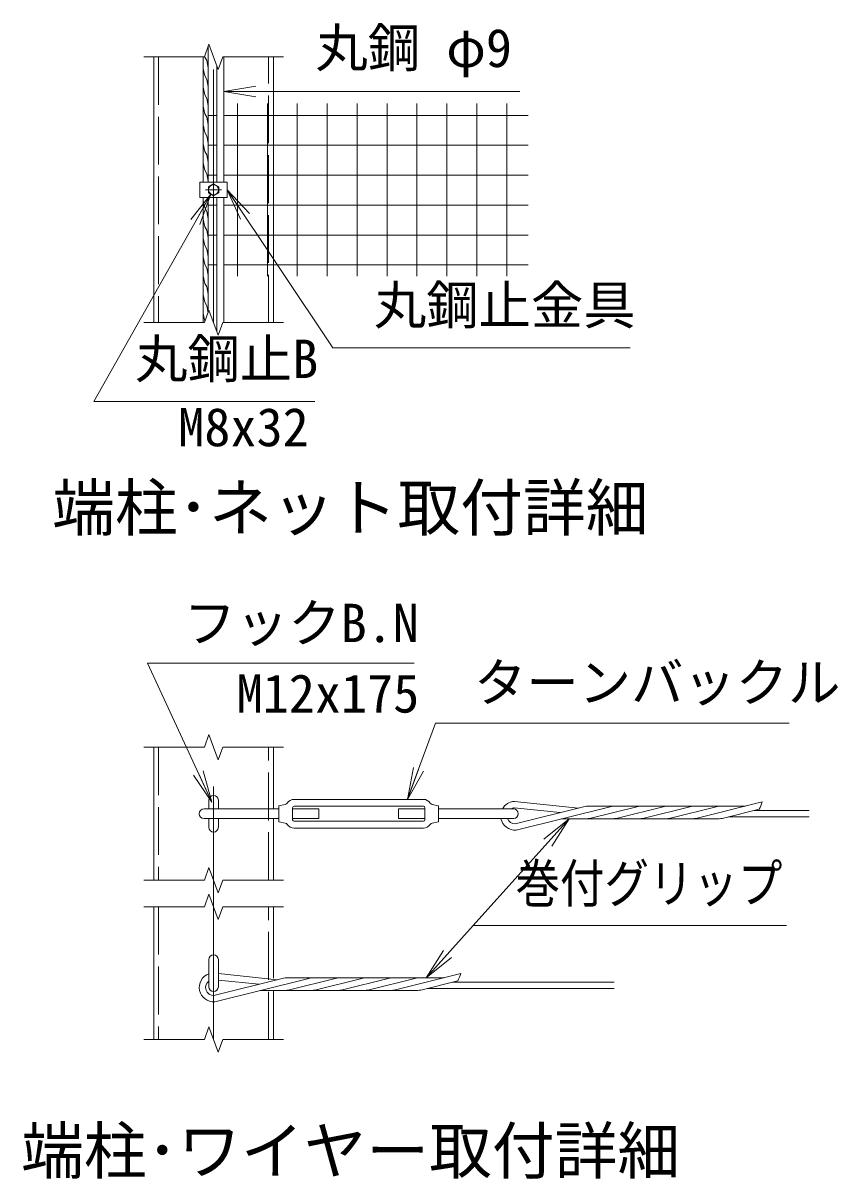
# Model space of a CAD drawing. Units: millimetres at full size; details may follow other scales. Extents: x -16800 to 16800, y -11880 to 11880.
# Drawn here: x 5766 to 9852, y 1031 to 6829 of the extents above; entities that cross this region are included whole.
import ezdxf
from ezdxf.enums import TextEntityAlignment as Align

# ---------------------------------------------------------------- set-up
doc = ezdxf.new("R2010")
doc.units = ezdxf.units.MM
doc.header["$LTSCALE"] = 40
doc.linetypes.add('DASHED', pattern=[7.5, 6, -1.5])
doc.linetypes.add('USER1', pattern=[50.8, 31.75, -6.35, 6.35, -6.35])
for name, color, linetype, lineweight in [('0-0_D-STR1', 1, 'Continuous', 18), ('0-1_D-BMK', 2, 'USER1', 13), ('0-2_D-STR3', 3, 'Continuous', 13), ('0-6_D-STR-DIM', 7, 'Continuous', 13), ('0-7_0', 7, 'Continuous', 18), ('0-9_D-STR-TXT', 7, 'Continuous', 13), ('0-A_D-STR2', 7, 'Continuous', 13), ('0-B_D-TTL-TXT', 7, 'Continuous', 13)]:
    doc.layers.add(name, color=color, linetype=linetype, lineweight=lineweight)
doc.styles.add('ＭＳ ゴシック', font='')
doc.styles.get('ＭＳ ゴシック').set_extended_font_data('MS Gothic')

# ---------------------------------------------------------------- blocks, each defined once
blk = doc.blocks.new('_Open')
at = {"layer": '0-7_0'}
blk.add_line((-40, 6.67), (0, 0), dxfattribs=at)
blk.add_lwpolyline([(-40, -6.67), (0, 0), (-40, 0)], dxfattribs=at)

msp = doc.modelspace()

# ---------------------------------------------------------------- linework, layer by layer
at = {"layer": '0-0_D-STR1'}
for p, q in [((6421.38, 6659.41), (6421.38, 5326.08)), ((7021.38, 5326.08), (7021.38, 6659.41)), ((6421.38, 3195.93), (6421.38, 2529.26)), ((7021.38, 2886.59), (7021.38, 3195.93)), ((7021.38, 2529.26), (7021.38, 2838.59)), ((6421.38, 2395.93), (6421.38, 1729.26)), ((7021.38, 2036.85), (7021.38, 2395.93)), ((7021.38, 1729.26), (7021.38, 1975.94))]:
    msp.add_line(p, q, dxfattribs=at)
at = {"layer": '0-0_D-STR1', "linetype": 'DASHED'}
for p, q in [((6445.38, 6659.41), (6445.38, 5326.08)), ((6997.38, 5326.08), (6997.38, 6659.41)), ((6445.38, 3195.93), (6445.38, 2529.26)), ((6997.38, 2529.26), (6997.38, 3195.93)), ((6445.38, 2395.93), (6445.38, 1729.26)), ((6997.38, 1729.26), (6997.38, 2395.93))]:
    msp.add_line(p, q, dxfattribs=at)
at = {"layer": '0-1_D-BMK'}
for p, q in [((6721.38, 5326.08), (6721.38, 6659.41)), ((6681.38, 5992.74), (6761.38, 5992.74)), ((6721.38, 1729.26), (6721.38, 3195.93))]:
    msp.add_line(p, q, dxfattribs=at)
at = {"layer": '0-2_D-STR3'}
for p, q in [((6693.38, 6030.74), (6693.38, 6709.34)), ((6669.38, 6030.74), (6669.38, 6659.41)), ((6737.38, 6030.74), (6737.38, 6615.45)), ((6773.38, 6030.74), (6773.38, 6659.41)), ((6652.58, 6030.74), (6790.18, 6030.74)), ((6652.58, 6030.74), (6652.58, 5954.74)), ((6790.18, 6030.74), (6790.18, 5954.74)), ((6695.38, 6007.75), (6721.38, 6022.77)), ((6695.38, 5977.73), (6695.38, 6007.75)), ((6721.38, 5962.72), (6695.38, 5977.73)), ((6721.38, 6022.77), (6747.38, 6007.75)), ((6747.38, 5977.73), (6721.38, 5962.72)), ((6747.38, 6007.75), (6747.38, 5977.73)), ((6652.58, 5954.74), (6790.18, 5954.74)), ((6669.38, 5326.08), (6669.38, 5954.74)), ((6693.38, 5376.01), (6693.38, 5954.74)), ((6737.38, 5282.12), (6737.38, 5954.74)), ((6773.38, 5326.08), (6773.38, 5954.74)), ((6697.38, 2930.59), (6697.38, 2886.59)), ((6745.38, 2930.59), (6745.38, 2886.59)), ((7049.37, 2902.59), (7080.57, 2909.28)), ((7049.37, 2822.59), (7049.37, 2902.59)), ((7125.37, 2934.59), (7773.37, 2934.59)), ((7125.37, 2900.59), (7773.37, 2900.59)), ((8229.68, 2924.1), (8550.99, 2890.75)), ((9389.05, 2900.75), (8605.96, 2900.75)), ((9145.81, 2840.44), (9473.08, 2921.59)), ((6673.38, 2886.59), (7049.37, 2886.59)), ((7117.37, 2832.59), (7117.37, 2892.59)), ((7117.37, 2886.59), (7249.37, 2886.59)), ((7649.37, 2838.59), (7649.37, 2886.59)), ((7649.37, 2886.59), (7781.37, 2886.59)), ((7781.37, 2832.59), (7781.37, 2892.59)), ((7849.37, 2886.59), (8225.37, 2886.59)), ((8228.83, 2892.02), (8459.52, 2868.07)), ((8234.42, 2812.26), (8577.07, 2897.22)), ((8239.38, 2780.52), (8710.03, 2897.22)), ((8613.97, 2840.44), (8842.99, 2897.22)), ((8746.93, 2840.44), (8975.95, 2897.22)), ((8879.89, 2840.44), (9108.91, 2897.22)), ((9012.85, 2840.44), (9241.87, 2897.22)), ((9278.77, 2840.44), (9457.49, 2884.75)), ((9303.61, 2846.59), (9708.05, 2846.59)), ((9432.66, 2878.59), (9708.05, 2878.59)), ((6673.38, 2838.59), (7049.37, 2838.59)), ((6697.38, 2838.59), (6697.38, 2794.59)), ((6745.38, 2838.59), (6745.38, 2794.59)), ((7049.37, 2822.59), (7080.57, 2815.91)), ((7125.37, 2824.59), (7773.37, 2824.59)), ((7125.37, 2790.59), (7773.37, 2790.59)), ((7649.37, 2838.59), (7781.37, 2838.59)), ((7849.37, 2822.59), (7818.17, 2815.91)), ((7849.37, 2838.59), (8225.37, 2838.59)), ((9253.64, 2836.91), (8466.79, 2836.91)), ((6697.38, 2130.59), (6697.38, 1994.59)), ((6745.38, 2130.59), (6745.38, 1994.59)), ((6722.91, 1951.29), (7065.57, 2036.26)), ((6727.88, 1919.55), (7198.53, 2036.26)), ((6745.38, 2060.31), (7039.48, 2029.79)), ((7877.54, 2039.78), (7094.45, 2039.78)), ((7102.46, 1979.47), (7331.49, 2036.26)), ((7235.42, 1979.47), (7464.45, 2036.26)), ((7368.38, 1979.47), (7597.41, 2036.26)), ((7501.34, 1979.47), (7730.37, 2036.26)), ((7634.3, 1979.47), (7961.57, 2060.62)), ((6745.38, 2028.14), (6948.01, 2007.11)), ((7742.13, 1975.94), (6955.28, 1975.94)), ((7767.26, 1979.47), (7945.98, 2023.79)), ((7792.1, 1985.62), (8729.88, 1985.62)), ((7921.15, 2017.62), (8729.88, 2017.62))]:
    msp.add_line(p, q, dxfattribs=at)
for points in [[(6676.21, 6662.16), (6677.01, 6658.17), (6687.09, 6640.51), (6693.38, 6604.07)], [(6669.38, 6601.55), (6677.01, 6563.6), (6687.09, 6545.94), (6693.38, 6509.5)], [(6669.38, 6506.97), (6677.01, 6469.03), (6687.09, 6451.36), (6693.38, 6414.93)], [(6669.38, 6412.4), (6677.01, 6374.46), (6687.09, 6356.79), (6693.38, 6320.36)], [(6669.38, 6317.83), (6677.01, 6279.88), (6687.09, 6262.22), (6693.38, 6225.79)], [(6669.38, 6223.26), (6677.01, 6185.31), (6687.09, 6167.65), (6693.38, 6131.21)], [(6669.38, 6128.69), (6677.01, 6090.74), (6687.09, 6073.08), (6693.38, 6036.64)], [(6669.38, 5939.54), (6677.01, 5901.6), (6687.09, 5883.93), (6693.38, 5847.5)], [(6669.38, 5844.97), (6677.01, 5807.03), (6687.09, 5789.36), (6693.38, 5752.93)], [(6669.38, 5750.4), (6677.01, 5712.45), (6687.09, 5694.79), (6693.38, 5658.36)], [(6669.38, 5655.83), (6677.01, 5617.88), (6687.09, 5600.22), (6693.38, 5563.78)], [(6669.38, 5561.26), (6677.01, 5523.31), (6687.09, 5505.65), (6693.38, 5469.21)], [(6669.38, 5466.69), (6677.01, 5428.74), (6687.09, 5411.08), (6693.38, 5374.64)], [(6669.38, 5372.11), (6677.01, 5334.17), (6677.71, 5332.94)], [(7849.37, 2822.59), (7849.37, 2902.59), (7818.17, 2909.28)], [(7117.37, 2838.59), (7249.37, 2838.59), (7249.37, 2886.59)]]:
    msp.add_lwpolyline(points, dxfattribs=at)
msp.add_circle((6721.38, 5992.74), 25, dxfattribs=at)
for centre, radius, start, end in [((6721.38, 2930.59), 24, 0, 180), ((7077.22, 2924.93), 16, 282.09925, 326.11888), ((7125.37, 2892.59), 42, 90, 146.11888), ((7125.37, 2892.59), 8, 90, 180), ((7773.37, 2892.59), 42, 33.88112, 90), ((7773.37, 2892.59), 8, 0, 90), ((7821.52, 2924.93), 16, 213.88112, 257.90075), ((8232.89, 2852.23), 72, 92.82496, 151.48944), ((8605.96, 2780.75), 120, 90, 103.92636), ((8738.92, 2780.75), 120, 90, 103.92636), ((8871.87, 2780.75), 120, 90, 103.92636), ((9004.83, 2780.75), 120, 90, 103.92636), ((9137.79, 2780.75), 120, 90, 103.92636), ((9270.75, 2780.75), 120, 90, 103.92636), ((9204.02, 3013.78), 284.43, 333.02173, 341.08588), ((6673.38, 2862.59), 24, 90, 270), ((8232.89, 2852.23), 40, 95.82544, 120.77566), ((8225.37, 2862.59), 24, 270, 90), ((6721.38, 2794.59), 24, 180, 0), ((7077.22, 2800.26), 16, 33.88112, 77.90075), ((7125.37, 2832.59), 42, 213.88112, 270), ((7125.37, 2832.59), 8, 180, 270), ((7773.37, 2832.59), 8, 270, 0), ((7773.37, 2832.59), 42, 270, 326.11888), ((7821.52, 2800.26), 16, 102.09925, 146.11888), ((8232.89, 2852.23), 72, 191.63319, 275.17572), ((8232.89, 2852.23), 40, 199.92759, 272.18972), ((8585.09, 2956.91), 120, 270, 283.92645), ((8718.05, 2956.91), 120, 270, 283.92645), ((8851.01, 2956.91), 120, 270, 283.92645), ((8983.97, 2956.91), 120, 270, 283.92645), ((9116.93, 2956.91), 120, 270, 283.92645), ((9249.89, 2956.91), 120, 270, 283.92645), ((6721.38, 2130.59), 24, 0, 180), ((6721.38, 1991.26), 72, 109.47138, 275.17572), ((7094.45, 1919.78), 120, 90, 103.92636), ((7227.41, 1919.78), 120, 90, 103.92636), ((7360.37, 1919.78), 120, 90, 103.92636), ((7493.33, 1919.78), 120, 90, 103.92636), ((7626.29, 1919.78), 120, 90, 103.92636), ((7759.25, 1919.78), 120, 90, 103.92636), ((7692.51, 2152.81), 284.43, 333.02173, 341.08588), ((6721.38, 1991.26), 40, 126.87024, 272.18972), ((6721.38, 1994.59), 24, 180, 0), ((7073.58, 2095.94), 120, 270, 283.92645), ((7206.54, 2095.94), 120, 270, 283.92645), ((7339.5, 2095.94), 120, 270, 283.92645), ((7472.46, 2095.94), 120, 270, 283.92645), ((7605.42, 2095.94), 120, 270, 283.92645), ((7738.38, 2095.94), 120, 270, 283.92645)]:
    msp.add_arc(centre, radius, start, end, dxfattribs=at)
at = {"layer": '0-6_D-STR-DIM'}
for p, q in [((6698.3, 6722.84), (6675.21, 6659.41)), ((6744.47, 6595.98), (6698.3, 6722.84)), ((6371.38, 6659.41), (6675.21, 6659.41)), ((6767.56, 6659.41), (6744.47, 6595.98)), ((6767.56, 6659.41), (7071.38, 6659.41)), ((6698.3, 5389.51), (6675.21, 5326.08)), ((6744.47, 5262.65), (6698.3, 5389.51)), ((6371.38, 5326.08), (6675.21, 5326.08)), ((6767.56, 5326.08), (6744.47, 5262.65)), ((6767.56, 5326.08), (7071.38, 5326.08)), ((6698.3, 3259.36), (6675.21, 3195.93)), ((6744.47, 3132.5), (6698.3, 3259.36)), ((6371.38, 3195.93), (6675.21, 3195.93)), ((6767.56, 3195.93), (6744.47, 3132.5)), ((6767.56, 3195.93), (7071.38, 3195.93)), ((6698.3, 2592.69), (6675.21, 2529.26)), ((6744.47, 2465.83), (6698.3, 2592.69)), ((6371.38, 2529.26), (6675.21, 2529.26)), ((6767.56, 2529.26), (6744.47, 2465.83)), ((6767.56, 2529.26), (7071.38, 2529.26)), ((6698.3, 2459.36), (6675.21, 2395.93)), ((6744.47, 2332.5), (6698.3, 2459.36)), ((6371.38, 2395.93), (6675.21, 2395.93)), ((6767.56, 2395.93), (6744.47, 2332.5)), ((6767.56, 2395.93), (7071.38, 2395.93)), ((6698.3, 1792.69), (6675.21, 1729.26)), ((6744.47, 1665.83), (6698.3, 1792.69)), ((6371.38, 1729.26), (6675.21, 1729.26)), ((6767.56, 1729.26), (6744.47, 1665.83)), ((6767.56, 1729.26), (7071.38, 1729.26))]:
    msp.add_line(p, q, dxfattribs=at)
at = {"layer": '0-9_D-STR-TXT'}
for p, q in [((8256.62, 6486.14), (6775.38, 6486.14)), ((8022.54, 2301.16), (7789.06, 2041.27))]:
    msp.add_line(p, q, dxfattribs=at)
for points in [[(8809.73, 5199.17), (7318.72, 5199.17), (6791.29, 5991.08)], [(7228.63, 4930.22), (6121.38, 4930.22), (6707.4, 5968.49)], [(7727.43, 3617.83), (6390.74, 3617.83), (6711.7, 2923.17)], [(9608.26, 3317.27), (7835.02, 3317.27), (7694.2, 2936.47)], [(9593.75, 2301.16), (8022.54, 2301.16), (8502.49, 2835.42)]]:
    msp.add_lwpolyline(points, dxfattribs=at)
at = {"layer": '0-A_D-STR2'}
for p, q in [((6841.21, 5560.08), (6841.21, 6425.41)), ((6991.21, 5560.08), (6991.21, 6425.41)), ((7141.21, 5560.08), (7141.21, 6425.41)), ((7291.21, 5560.08), (7291.21, 6425.41)), ((7441.21, 5560.08), (7441.21, 6425.41)), ((7591.21, 5560.08), (7591.21, 6425.41)), ((7741.21, 5560.08), (7741.21, 6425.41)), ((7891.21, 5560.08), (7891.21, 6425.41)), ((8041.21, 5560.08), (8041.21, 6425.41)), ((8191.21, 5560.08), (8191.21, 6425.41)), ((6693.38, 6365.76), (6737.38, 6365.76)), ((6773.38, 6365.76), (8298.59, 6365.76)), ((6693.38, 6215.76), (6737.38, 6215.76)), ((6773.38, 6215.76), (8298.59, 6215.76)), ((6693.38, 6065.76), (6737.38, 6065.76)), ((6773.38, 6065.76), (8298.59, 6065.76)), ((6693.38, 5915.76), (6737.38, 5915.76)), ((6773.38, 5915.76), (8298.59, 5915.76)), ((6693.38, 5765.76), (6737.38, 5765.76)), ((6773.38, 5765.76), (8298.59, 5765.76)), ((6693.38, 5615.76), (6737.38, 5615.76)), ((6773.38, 5615.76), (8298.59, 5615.76))]:
    msp.add_line(p, q, dxfattribs=at)

# ---------------------------------------------------------------- block references
at = {"layer": '0-9_D-STR-TXT', "xscale": 4, "yscale": 4}
for p, rotation in [((6773.38, 6486.14), 180), ((6708.38, 5970.23), 60.55864), ((6790.18, 5992.74), 123.66466), ((6712.54, 2921.36), 294.79941), ((7693.5, 2934.59), 249.70489), ((8503.83, 2836.91), 48.06468), ((7787.73, 2039.78), 228.06468)]:
    msp.add_blockref('_Open', p, dxfattribs=dict(at, rotation=rotation))

# ---------------------------------------------------------------- texts
at = {"layer": '0-9_D-STR-TXT', "style": 'ＭＳ ゴシック'}
for s, p in [('丸鋼 φ9', (7232.25, 6550.69)), ('丸鋼止金具', (7525.46, 5260.18)), ('丸鋼止B', (6328.12, 4990.71)), ('M8x32', (6543.95, 4648.45)), ('フックB.N', (6571.08, 3665.63)), ('ターンバックル', (8027.55, 3367.11)), ('M12x175', (6836.69, 3312.2))]:
    msp.add_text(s, height=192.4, dxfattribs=at).set_placement(p, align=Align.BOTTOM_LEFT)
at = {"layer": '0-9_D-STR-TXT', "style": 'ＭＳ ゴシック', "width": 0.85}
msp.add_text('巻付グリップ', height=192.4, dxfattribs=at).set_placement((8235.37, 2359.12), align=Align.BOTTOM_LEFT)
at = {"layer": '0-B_D-TTL-TXT', "style": 'ＭＳ ゴシック'}
for s, p in [('端柱･ネット取付詳細', (5911.81, 4213.59)), ('端柱･ワイヤー取付詳細', (5755.87, 987.21))]:
    msp.add_text(s, height=230.8, dxfattribs=at).set_placement(p, align=Align.BOTTOM_LEFT)

doc.saveas('drawing.dxf')
